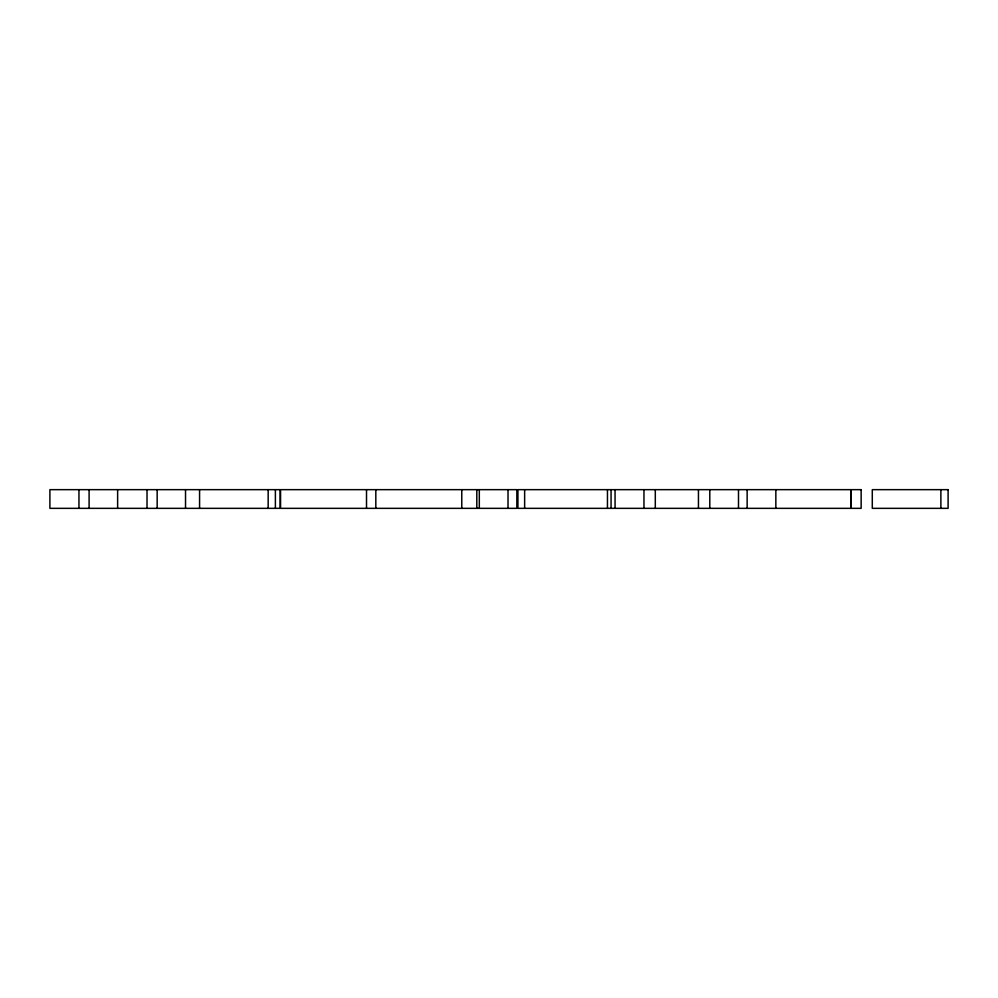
<?xml version="1.0" encoding="UTF-8"?>
<svg xmlns="http://www.w3.org/2000/svg" width="998" height="998" viewBox="0 0 998 998"><rect width="100%" height="100%" fill="white"/><g stroke="black" fill="none" stroke-linecap="round" stroke-linejoin="round"><path stroke-width="1.5" d="M940.877 489.656L940.877 508.344M850.97 489.656L850.97 508.344M850.795 489.656L850.795 508.344M775.845 489.656L775.845 508.344M747.14 489.656L747.14 508.344M738.495 489.656L738.495 508.344M709.79 489.656L709.79 508.344M698.45 489.656L698.45 508.344M655.299 489.656L655.299 508.344M643.96 489.656L643.96 508.344M615.042 489.656L615.08 508.344M611.063 489.656L611.063 508.344M607.458 489.656L607.458 508.344M524.636 489.656L524.636 508.344M508.019 489.656L508.019 508.344M479.314 489.656L479.314 508.344M476.807 489.656L476.807 508.344M461.775 489.656L461.775 508.344M375.822 489.656L375.822 508.344M366.516 489.656L366.516 508.344M275.386 489.656L275.386 508.344M268.163 489.656L268.163 508.344M199.575 489.656L199.575 508.344M185.528 489.656L185.528 508.344M157.16 489.656L157.16 508.344M147.018 489.656L147.018 508.344M117.627 489.656L117.627 508.344M89.096 489.656L89.096 508.344M78.954 489.656L78.954 508.344M280.164 489.656L49.9 489.656L49.9 508.344L280.164 508.344L280.164 489.656M516.852 489.656L280.563 489.656L280.563 508.344L516.852 508.344L516.852 489.656M861.149 489.656L517.925 489.656L517.925 508.344L861.149 508.344L861.149 489.656M948.1 489.656L872.289 489.656L872.289 508.344L948.1 508.344L948.1 489.656"/></g></svg>
